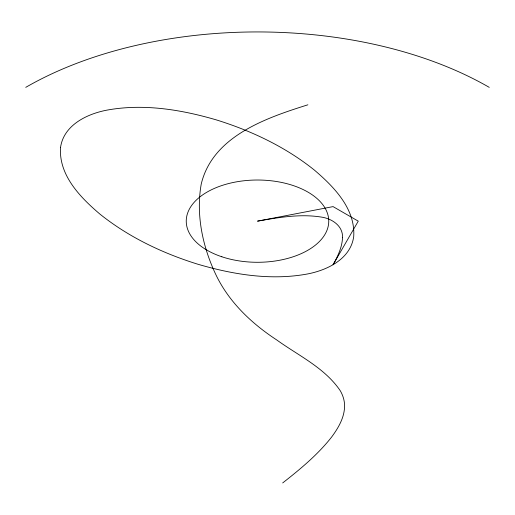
<?xml version="1.0" encoding="UTF-8"?>
<svg xmlns="http://www.w3.org/2000/svg" width="515" height="515" viewBox="0 0 515 515"><rect width="100%" height="100%" fill="white"/><g stroke="black" fill="none" stroke-linecap="round" stroke-linejoin="round"><path stroke-width="0.77" d="M282.69 482.935C300.264 469.146 317.704 454.764 331.57 437.113C338.432 427.856 344.754 417.15 344.587 405.254A83.726 48.339 0 0 0 340.222 390.666C324.695 367.8 298.616 355.717 276.755 339.964C251.404 323.388 228.57 301.739 215.547 273.986C202.517 246.247 195.803 214.414 201.256 183.952C212.772 136.102 266.313 117.871 307.88 104.809M25.75 87.357A327.746 189.224 0 0 1 489.25 87.357M60.532 147.515C58.639 175.242 80.263 197.348 99.807 214.002C128.666 237.164 162.637 253.277 197.837 264.221C233.153 274.553 270.826 280.739 307.416 273.98C327.334 270.182 350.593 258.974 353.708 236.623C355.601 208.89 333.971 186.784 314.427 170.13C285.574 146.968 251.597 130.855 216.397 119.911C181.087 109.586 143.415 103.393 106.824 110.152C86.906 113.95 63.648 125.158 60.532 147.515M342.52 237.518C342.172 247.329 337.737 256.354 333.07 264.781L358.26 221.154L333.07 206.612L257.5 221.154C278.454 217.472 300.007 213.686 321.263 217.066C331.705 218.495 343.054 225.763 342.52 237.518M221.875 256.779A71.25 41.136 0 0 0 328.75 221.154A71.25 41.136 0 0 0 221.875 185.529A71.25 41.136 0 0 0 221.875 256.779"/></g></svg>
